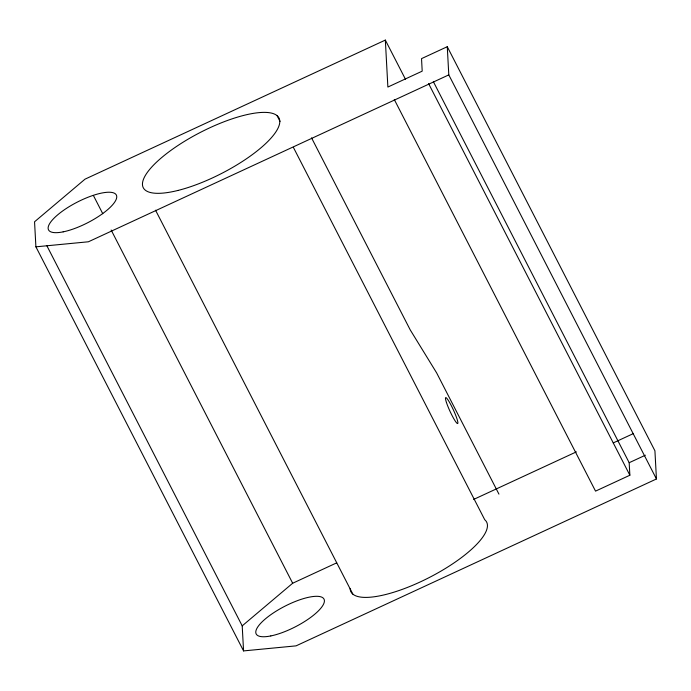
<?xml version="1.0" encoding="UTF-8"?>
<svg xmlns="http://www.w3.org/2000/svg" width="691" height="691" viewBox="0 0 691 691"><rect width="100%" height="100%" fill="white"/><g stroke="black" fill="none" stroke-linecap="round" stroke-linejoin="round"><path stroke-width="1.04" d="M243.569 650.913L35.906 246.834L34.55 221.785L85.019 179.159L385.336 40.087L387.876 87.049L422.201 71.156L421.527 58.631L447.267 46.712L654.921 450.791L656.45 478.967L296.068 645.86L243.569 650.913L242.204 625.865L292.673 583.239L336.698 562.854M447.267 46.712L448.796 74.887L88.405 241.781L35.906 246.834M473.646 499.429L576.363 451.871M613.245 442.914L633.267 433.637M394.293 99.53L595.538 491.128L629.864 475.235L629.181 462.711L645.394 455.205M448.796 74.887L656.45 478.967M433.361 81.668L629.181 462.711M428.601 83.611L629.864 475.235M385.336 40.087L405.557 79.439M498.945 494.134L436.652 372.915L410.229 329.901L311.537 137.855M277.082 115.665L280.045 121.426M293.364 147.338L484.745 519.744A76.278 23.105 -27.2 0 1 429.094 577.616A76.278 23.105 -27.2 0 1 350.147 588.723M155.535 210.194L352.833 594.122M93.397 195.475L102.769 213.709M111.156 230.025L292.673 583.239M46.884 245.78L242.204 625.865M446.429 402.438A14.304 1.831 65.2 0 0 457.217 423.436A14.304 1.831 65.2 0 0 451.439 405.893A14.304 1.831 65.2 0 0 446.429 402.438M177.984 190.44A76.278 23.105 -27.2 0 0 279.777 121.063A76.278 23.105 -27.2 0 0 175.635 147.053A76.278 23.105 -27.2 0 0 177.984 190.44M63.157 231.856A38.135 11.557 -27.2 0 0 116.658 197.781A38.135 11.557 -27.2 0 0 67.45 207.732A38.135 11.557 -27.2 0 0 63.157 231.856M270.812 635.936A38.135 11.557 -27.2 0 0 324.321 601.861A38.135 11.557 -27.2 0 0 275.104 611.811A38.135 11.557 -27.2 0 0 270.812 635.936"/></g></svg>
